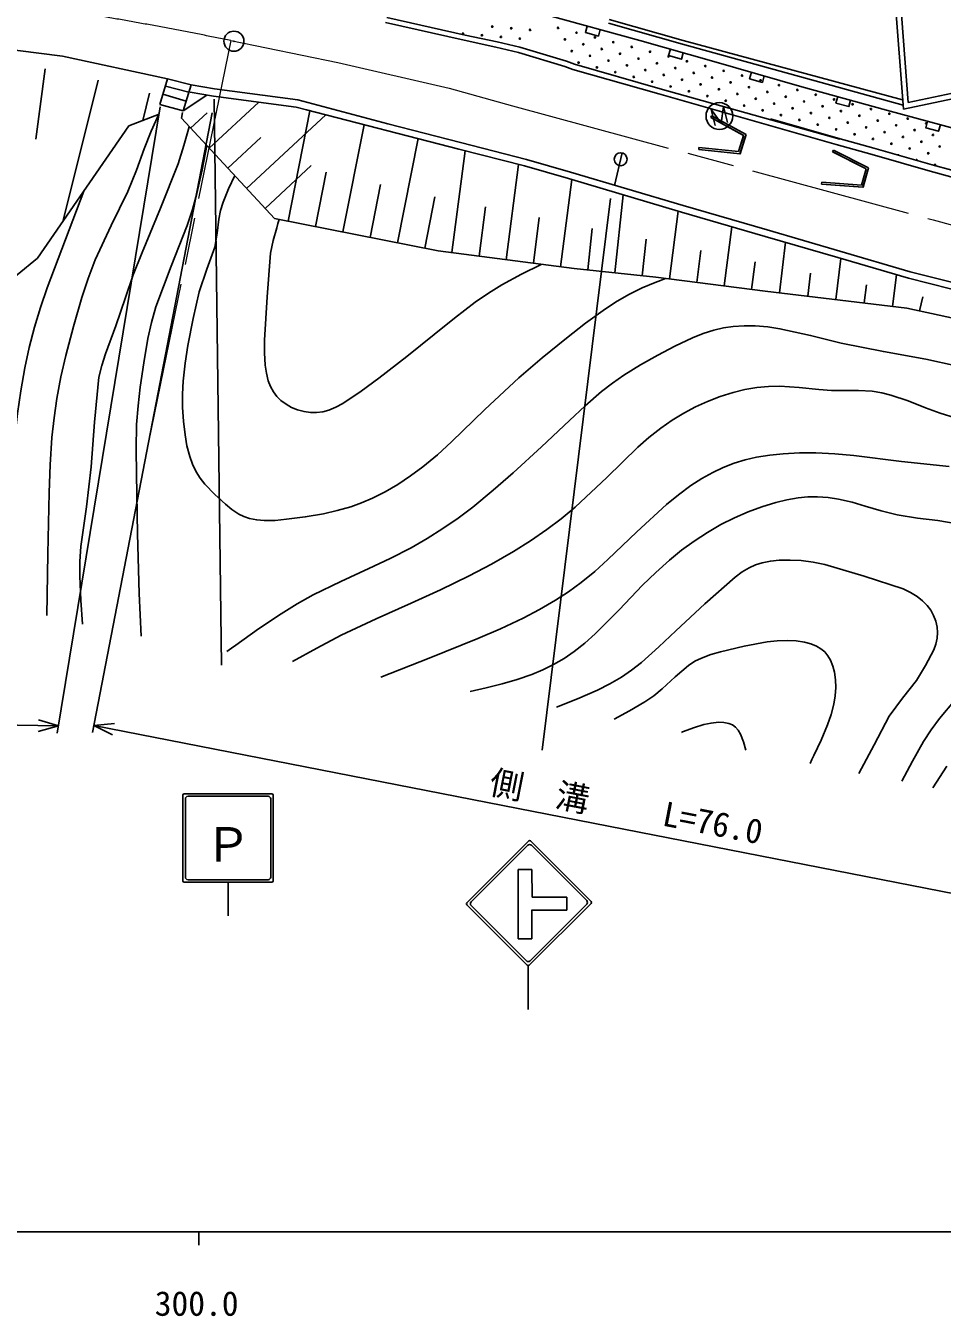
# Model space of a CAD drawing. Units: millimetres, scale not verified. Extents: x 40000 to 680000, y 20000 to 380000.
# Drawn here: x 355137 to 423296, y 198715 to 294753 of the extents above; entities that cross this region are included whole.
import ezdxf
from ezdxf.enums import TextEntityAlignment as Align

# ---------------------------------------------------------------- set-up
doc = ezdxf.new("R2010")
doc.units = ezdxf.units.MM
doc.header["$LTSCALE"] = 1000
doc.linetypes.add('CHAIN', pattern=[18.5, 12, -1.5, 3.5, -1.5])
for name, color, linetype, lineweight in [('M-BGD', 7, 'Continuous', 25), ('M-BMK', 2, 'CHAIN', 13), ('M-STR-STRC', 7, 'Continuous', 25), ('M-TTL-BAND', 7, 'Continuous', 25)]:
    doc.layers.add(name, color=color, linetype=linetype, lineweight=lineweight)
doc.styles.add('ＭＳ ゴシック', font='')
doc.styles.get('ＭＳ ゴシック').set_extended_font_data('MS Gothic')

# ---------------------------------------------------------------- blocks, each defined once
blk = doc.blocks.new('BUHIN1')
at = {"color": 7, "linetype": 'Continuous', "lineweight": 25}
for radius in [746, 22.5]:
    blk.add_circle((0, 0), radius, dxfattribs=at)
blk = doc.blocks.new('BUHIN168')
at = {"color": 7, "linetype": 'Continuous', "lineweight": 25}
blk.add_lwpolyline([(-602, -480), (-310, 705), (-133, -539), (597, 481), (306, -704)], dxfattribs=at)
blk.add_circle((0, 0), 995, dxfattribs=at)

msp = doc.modelspace()

# ---------------------------------------------------------------- linework, layer by layer
at = {"layer": 'M-BGD'}
for p, q in [((419879, 300625), (420772, 289038)), ((420408, 288552), (419480, 300594)), ((457383, 296364), (420408, 288552)), ((420772, 289038), (457301, 296756)), ((387730, 293675), (381894, 294987)), ((387730, 293675), (381894, 294987)), ((381980, 295378), (387816, 294065)), ((381980, 295378), (387816, 294065)), ((400799, 293659), (393951, 295548)), ((398466, 294942), (403981, 293396)), ((404039, 293671), (398527, 295215)), ((387816, 294065), (390184, 293552)), ((387816, 294065), (390184, 293552)), ((351741, 293270), (357869, 292482)), ((390096, 293162), (387730, 293675)), ((390096, 293162), (387730, 293675)), ((391788, 292767), (390096, 293162)), ((391788, 292767), (390096, 293162)), ((390184, 293552), (391891, 293153)), ((390184, 293552), (391891, 293153)), ((391891, 293153), (395365, 292113)), ((391891, 293153), (395365, 292113)), ((406319, 292094), (400799, 293659)), ((403981, 293396), (420385, 288850)), ((420354, 289247), (404039, 293671)), ((357869, 292482), (365676, 290811)), ((395238, 291734), (391788, 292767)), ((395238, 291734), (391788, 292767)), ((395365, 292113), (395960, 291890)), ((395365, 292113), (395960, 291890)), ((412847, 290223), (406319, 292094)), ((356566, 291558), (355883, 286326)), ((395835, 291510), (395238, 291734)), ((395835, 291510), (395238, 291734)), ((402212, 289682), (395835, 291510)), ((402212, 289682), (395835, 291510)), ((395960, 291890), (402321, 290067)), ((395960, 291890), (402321, 290067)), ((360520, 290701), (357890, 280174)), ((365676, 290811), (365114, 288899)), ((365517, 290270), (367271, 289811)), ((365676, 290811), (367447, 290361)), ((366828, 288421), (367447, 290361)), ((367447, 290361), (369178, 290052)), ((369178, 290052), (375362, 289236)), ((402321, 290067), (415674, 286323)), ((402321, 290067), (415674, 286323)), ((419164, 288482), (412847, 290223)), ((364338, 289747), (363829, 287707)), ((365336, 289655), (367058, 289142)), ((368597, 289597), (366828, 288421)), ((369094, 289508), (367350, 289819)), ((375255, 288696), (369094, 289508)), ((375362, 289236), (382073, 287452)), ((406564, 288462), (402212, 289682)), ((406564, 288462), (402212, 289682)), ((365134, 288714), (357478, 242111)), ((360088, 242157), (369001, 288280)), ((365051, 288184), (362805, 287308)), ((365114, 288899), (366828, 288421)), ((366704, 287875), (366801, 288295)), ((367397, 287129), (368623, 288269)), ((368782, 285638), (372470, 289063)), ((371553, 282655), (377443, 288127)), ((374647, 280217), (376273, 288427)), ((376011, 288495), (375255, 288696)), ((387350, 285579), (376011, 288495)), ((410386, 287346), (406564, 288462)), ((410386, 287346), (406564, 288462)), ((426205, 286548), (419164, 288482)), ((362805, 287308), (356013, 277449)), ((373631, 280418), (366704, 287875)), ((378709, 279412), (380291, 287394)), ((382073, 287452), (387474, 286063)), ((406078, 287926), (406150, 288058)), ((408529, 286583), (406078, 287926)), ((406150, 288058), (408710, 286655)), ((415407, 285910), (410386, 287346)), ((415407, 285910), (410386, 287346)), ((415674, 286323), (410525, 287826)), ((410525, 287826), (415542, 286391)), ((415674, 286323), (410525, 287826)), ((410525, 287826), (415542, 286391)), ((370167, 284147), (372628, 286432)), ((382772, 278607), (384309, 286361)), ((408149, 285390), (408529, 286583)), ((408710, 286655), (408255, 285228)), ((415542, 286391), (418213, 285648)), ((415542, 286391), (418213, 285648)), ((386829, 277871), (387819, 285459)), ((392236, 284330), (387350, 285579)), ((387474, 286063), (392367, 284812)), ((399493, 285291), (398927, 282863)), ((405202, 285705), (405186, 285556)), ((408255, 285228), (405186, 285556)), ((405202, 285705), (408149, 285390)), ((418078, 285167), (415407, 285910)), ((418078, 285167), (415407, 285910)), ((418213, 285648), (422545, 284415)), ((418213, 285648), (422545, 284415)), ((372938, 281164), (376362, 284344)), ((390869, 277345), (391794, 284443)), ((395511, 283384), (392236, 284330)), ((392367, 284812), (395652, 283864)), ((422410, 283934), (418078, 285167)), ((422410, 283934), (418078, 285167)), ((422545, 284415), (426603, 283295)), ((422545, 284415), (426603, 283295)), ((376678, 279814), (377480, 283862)), ((403899, 280893), (395511, 283384)), ((395652, 283864), (404041, 281373)), ((426473, 282812), (422410, 283934)), ((426473, 282812), (422410, 283934)), ((380741, 279009), (381520, 282943)), ((394908, 276818), (395755, 283312)), ((384804, 278204), (385561, 282024)), ((398955, 276363), (399574, 282178)), ((388849, 277608), (389328, 281279)), ((392888, 277081), (393332, 280483)), ((403010, 275911), (403652, 280967)), ((410129, 279076), (403899, 280893)), ((404041, 281373), (410269, 279556)), ((385819, 278003), (373631, 280418)), ((396930, 276579), (397260, 279673)), ((407082, 275394), (407641, 279802)), ((410269, 279556), (415674, 277990)), ((400980, 276148), (401270, 278868)), ((415534, 277510), (410129, 279076)), ((411188, 274880), (411638, 278639)), ((395918, 276686), (385819, 278003)), ((405046, 275652), (405346, 278018)), ((415674, 277990), (420924, 276447)), ((356013, 277449), (342923, 266875)), ((401993, 276040), (395918, 276686)), ((409117, 275135), (409377, 277177)), ((415398, 274376), (415765, 277442)), ((420792, 275965), (415534, 277510)), ((410135, 275006), (401993, 276040)), ((413293, 274628), (413497, 276335)), ((419608, 273872), (419890, 276230)), ((425821, 274697), (420792, 275965)), ((420924, 276447), (425946, 275181)), ((420661, 273746), (410135, 275006)), ((417503, 274124), (417665, 275480)), ((432141, 271258), (420661, 273746)), ((421617, 273539), (421845, 274590)), ((357565, 242641), (329007, 243180)), ((431899, 228648), (360190, 242683))]:
    msp.add_line(p, q, dxfattribs=at)
for points in [[(396893, 294736), (396760, 294254), (397724, 293988), (397857, 294470)], [(403078, 293013), (402942, 292532), (403904, 292259), (404040, 292740)], [(409102, 291297), (408965, 290816), (409926, 290540), (410064, 291021)], [(415523, 289485), (415391, 289003), (416355, 288738), (416487, 289220)], [(365041, 288176), (364461, 286906), (363933, 285604), (363362, 284005), (362736, 282430), (361493, 279902), (360301, 277339), (359776, 275948), (359304, 274524), (358678, 272380), (358109, 270219), (357748, 268627), (357445, 267016), (357234, 265573), (357083, 264115), (356951, 262072), (356878, 260013), (356777, 255444), (356691, 250871)], [(359358, 250225), (359220, 252009), (359142, 253799), (359150, 254896), (359219, 255989), (359640, 258943), (360003, 261917), (360255, 265261), (360567, 268597), (360790, 269474), (361072, 270339), (361838, 272433), (362544, 274535), (363133, 276219), (363779, 277884), (365152, 281177), (366469, 284491), (366893, 285853), (367277, 287238)], [(422202, 287647), (422070, 287165), (423034, 286900), (423166, 287382)], [(368600, 285834), (368260, 284046), (367863, 282273), (367526, 281074), (367131, 279892), (365938, 276872), (364804, 273837), (364484, 272673), (364218, 271483), (363902, 269677), (363645, 267860), (363483, 266470), (363381, 265077), (363351, 263232), (363380, 261375), (363440, 256936), (363559, 252501), (363636, 250924), (363722, 249337)], [(370674, 283600), (370215, 282619), (369815, 281624), (369623, 280996), (369491, 280353), (369373, 279311), (369195, 278282), (368591, 276629), (368040, 274949), (367590, 272970), (367198, 270969), (366989, 269648), (366839, 268307), (366784, 267330), (366790, 266355), (366853, 265329), (366977, 264299), (367123, 263492), (367329, 262691), (367533, 262117), (367796, 261560), (368097, 261086), (368449, 260645), (369193, 259878), (369992, 259142), (370469, 258751), (370979, 258411), (371362, 258222), (371778, 258084), (372308, 257979), (372856, 257934), (373686, 257947), (374536, 258022), (375919, 258199), (377275, 258433), (378304, 258667), (379309, 258958), (380116, 259245), (380922, 259597), (381869, 260081), (382795, 260622), (383748, 261252), (384666, 261930), (385753, 262830), (386807, 263781), (389286, 266185), (391808, 268546), (393552, 270038), (395346, 271494), (396777, 272616), (398252, 273696), (399132, 274269), (400040, 274790), (400982, 275245), (401951, 275647), (402333, 275796), (402726, 275946)], [(353377, 251437), (353752, 256408), (354091, 261395), (354273, 263647), (354516, 265903), (354756, 267597), (355058, 269293), (355388, 270820), (355777, 272331), (356220, 273795), (356719, 275240), (358097, 278837), (359450, 282438)], [(393477, 277000), (392000, 276271), (390544, 275485), (389540, 274864), (388558, 274186), (387010, 273005), (385510, 271785), (383485, 270141), (381391, 268520), (380075, 267556), (378712, 266634), (378203, 266362), (377666, 266144), (377226, 266027), (376760, 265966), (376303, 265971), (375832, 266038), (375356, 266168), (374899, 266356), (374489, 266587), (374110, 266870), (373809, 267168), (373557, 267501), (373338, 267900), (373173, 268329), (373029, 268900), (372941, 269493), (372884, 270426), (372887, 271347), (373082, 274571), (373342, 277835), (373540, 278782), (373799, 279725), (373891, 280031), (373987, 280347)], [(424328, 269456), (422072, 269948), (418929, 270513), (415782, 271140), (413514, 271705), (411231, 272211), (410317, 272342), (409393, 272413), (408567, 272420), (407746, 272368), (407024, 272264), (406307, 272100), (405510, 271847), (404720, 271531), (403419, 270910), (402142, 270233), (400863, 269516), (399625, 268753), (398775, 268166), (397958, 267529), (396742, 266478), (395565, 265381), (393492, 263413), (391381, 261492), (389901, 260191), (388381, 258935), (387290, 258107), (386164, 257329), (384997, 256597), (383789, 255910), (382233, 255107), (380639, 254352), (378563, 253401), (376510, 252395), (375308, 251727), (374128, 251001), (372435, 249864), (370763, 248669), (370430, 248426), (370090, 248178)], [(424254, 265585), (423152, 265925), (422054, 266327), (420775, 266830), (419488, 267273), (418797, 267449), (418097, 267565), (417077, 267615), (416033, 267605), (415068, 267616), (414111, 267688), (412670, 267845), (411227, 267943), (410368, 267914), (409511, 267826), (408620, 267673), (407739, 267460), (406779, 267159), (405840, 266801), (404943, 266393), (404074, 265930), (403200, 265395), (402359, 264810), (401485, 264120), (400650, 263383), (398349, 261133), (396007, 258927), (394964, 258067), (393884, 257254), (392670, 256419), (391414, 255630), (389780, 254695), (388121, 253814), (385981, 252778), (383805, 251791), (381196, 250620), (378604, 249390), (376770, 248437), (374960, 247437)], [(381548, 246284), (385144, 247678), (388749, 249141), (390452, 249881), (392127, 250676), (393345, 251314), (394527, 252002), (395501, 252635), (396439, 253315), (397450, 254141), (398433, 255021), (400575, 257082), (402784, 259124), (403680, 259856), (404608, 260537), (405408, 261055), (406234, 261517), (407013, 261885), (407815, 262197), (408639, 262449), (409493, 262647), (410473, 262807), (411469, 262908), (412679, 262963), (413893, 262959), (415314, 262890), (416718, 262763), (420261, 262329), (423825, 261953)], [(425425, 257506), (422977, 257932), (421458, 258119), (419943, 258367), (418755, 258659), (417578, 259011), (416595, 259295), (415595, 259521), (414812, 259642), (414025, 259702), (413307, 259696), (412592, 259630), (411752, 259485), (410920, 259280), (409877, 258953), (408862, 258572), (407838, 258128), (406842, 257629), (405829, 257041), (404841, 256397), (403913, 255720), (403015, 254990), (401988, 254073), (401002, 253111), (399270, 251282), (397488, 249488), (396721, 248811), (395916, 248181), (395172, 247672), (394398, 247215), (393602, 246820), (392770, 246475), (391680, 246100), (390573, 245783), (389380, 245487), (388183, 245213)], [(394619, 244045), (396160, 244654), (397669, 245316), (398567, 245771), (399433, 246277), (400195, 246799), (400923, 247370), (402217, 248524), (403478, 249730), (405647, 251733), (407898, 253728), (408407, 254103), (408943, 254424), (409411, 254635), (409902, 254789), (410521, 254911), (411165, 254976), (411984, 254992), (412805, 254947), (413688, 254839), (414569, 254669), (417487, 253790), (420405, 252848), (420934, 252588), (421445, 252269), (421833, 251956), (422182, 251598), (422440, 251251), (422656, 250858), (422813, 250447), (422915, 250008), (422952, 249594), (422929, 249175), (422831, 248738), (422674, 248317), (422052, 247145), (421387, 246018), (420346, 244711), (419355, 243369), (418228, 241239), (417101, 239101)], [(398889, 243154), (400050, 243770), (401178, 244437), (401845, 244897), (402477, 245407), (403444, 246310), (404436, 247154), (404904, 247454), (405401, 247701), (406093, 247961), (406818, 248168), (408560, 248570), (410269, 248904), (411020, 248988), (411793, 249013), (412431, 248978), (413066, 248882), (413527, 248760), (413955, 248585), (414275, 248394), (414556, 248157), (414791, 247871), (414987, 247536), (415162, 247100), (415283, 246636), (415363, 246077), (415382, 245514), (415339, 244890), (415234, 244267), (415032, 243493), (414769, 242726), (414294, 241583), (413758, 240453), (413612, 240156), (413465, 239860)], [(420301, 238543), (421078, 240027), (421910, 241484), (422472, 242352), (423088, 243193), (425431, 245967)], [(356074, 243100), (357565, 242641), (356057, 242242)], [(361579, 241972), (360190, 242683), (361744, 242815)], [(408689, 240849), (408512, 241470), (408287, 242045), (408118, 242328), (407912, 242561), (407690, 242717), (407432, 242824), (407065, 242898), (406669, 242914), (406111, 242863), (405562, 242753), (404792, 242515), (404065, 242229), (403993, 242199), (403913, 242166)], [(423637, 239639), (422606, 238049)]]:
    msp.add_lwpolyline(points, dxfattribs=at)
for centre, radius in [((387656, 294170), 49.8), ((389065, 294049), 49.8), ((389830, 294692), 49.8), ((390474, 293927), 49.8), ((391239, 294570), 49.8), ((392648, 294449), 49.8), ((394727, 294599), 49.8), ((396096, 294244), 49.8), ((397465, 293889), 49.8), ((391883, 293805), 49.8), ((395234, 293737), 49.8), ((395741, 292875), 49.8), ((396603, 293382), 49.8), ((397972, 293027), 49.8), ((398834, 293534), 49.8), ((400203, 293179), 49.8), ((396248, 292013), 49.8), ((397110, 292520), 49.8), ((398478, 292165), 49.8), ((399341, 292672), 49.8), ((400709, 292317), 49.8), ((401571, 292824), 49.8), ((402078, 291962), 49.8), ((402940, 292468), 49.8), ((404309, 292113), 49.8), ((397616, 291658), 49.8), ((398985, 291303), 49.8), ((399847, 291810), 49.8), ((400354, 290948), 49.8), ((401216, 291455), 49.8), ((402585, 291100), 49.8), ((403447, 291606), 49.8), ((404816, 291251), 49.8), ((405678, 291758), 49.8), ((407047, 291403), 49.8), ((408416, 291048), 49.8), ((401723, 290593), 49.8), ((403092, 290237), 49.8), ((403954, 290744), 49.8), ((405323, 290389), 49.8), ((406185, 290896), 49.8), ((406692, 290034), 49.8), ((407554, 290541), 49.8), ((408923, 290186), 49.8), ((409785, 290693), 49.8), ((411154, 290337), 49.8), ((404461, 289882), 49.8), ((405830, 289527), 49.8), ((407199, 289172), 49.8), ((408061, 289679), 49.8), ((409430, 289324), 49.8), ((410292, 289830), 49.8), ((411660, 289475), 49.8), ((412523, 289982), 49.8), ((413029, 289120), 49.8), ((413891, 289627), 49.8), ((415260, 289272), 49.8), ((408568, 288817), 49.8), ((409936, 288462), 49.8), ((410798, 288968), 49.8), ((411305, 288106), 49.8), ((412167, 288613), 49.8), ((413536, 288258), 49.8), ((414398, 288765), 49.8), ((415767, 288410), 49.8), ((416629, 288917), 49.8), ((417998, 288561), 49.8), ((419367, 288206), 49.8), ((412674, 287751), 49.8), ((414043, 287396), 49.8), ((414905, 287903), 49.8), ((416274, 287548), 49.8), ((417136, 288055), 49.8), ((417643, 287193), 49.8), ((418505, 287699), 49.8), ((419874, 287344), 49.8), ((420736, 287851), 49.8), ((422105, 287496), 49.8), ((415412, 287041), 49.8), ((416781, 286686), 49.8), ((418150, 286331), 49.8), ((419012, 286837), 49.8), ((420381, 286482), 49.8), ((421243, 286989), 49.8), ((422612, 286634), 49.8), ((399384, 284823), 481), ((419519, 285975), 49.8), ((420888, 285620), 49.8), ((421750, 286127), 49.8), ((422256, 285265), 49.8), ((423118, 285772), 49.8)]:
    msp.add_circle(centre, radius, dxfattribs=at)
for centre, start, end in [((396958, 294751), 204.644, 304.50294), ((420025, 285113), 5.10896, 143.11385), ((421394, 284758), 326.17605, 182.04675), ((422763, 284403), 274.54187, 234.59625)]:
    msp.add_arc(centre, 49.8, start, end, dxfattribs=at)
at = {"layer": 'M-BMK'}
for p, q in [((370388, 293652), (364228, 263558)), ((370388, 293652), (378334, 292026)), ((378334, 292026), (386616, 290117)), ((386616, 290117), (391343, 288801)), ((391343, 288801), (422616, 280314)), ((422616, 280314), (442642, 274718))]:
    msp.add_line(p, q, dxfattribs=at)
msp.add_arc((310234, -255), 300000, 78.43307, 91.39438, dxfattribs=at)
at = {"layer": 'M-STR-STRC'}
for p, q in [((369151, 289305), (369699, 247174)), ((406082, 287925), (406154, 288056)), ((408533, 286582), (406082, 287925)), ((406154, 288056), (408714, 286654)), ((408153, 285389), (408533, 286582)), ((408714, 286654), (408259, 285226)), ((405206, 285704), (405190, 285555)), ((408259, 285226), (405190, 285555)), ((405206, 285704), (408153, 285389)), ((415149, 285372), (415217, 285505)), ((417639, 284102), (415149, 285372)), ((415153, 285370), (415221, 285504)), ((417643, 284100), (415153, 285370)), ((415217, 285505), (417817, 284179)), ((415221, 285504), (417822, 284178)), ((417294, 282898), (417639, 284102)), ((417298, 282896), (417643, 284100)), ((417817, 284179), (417404, 282739)), ((417822, 284178), (417409, 282737)), ((414339, 283126), (414328, 282976)), ((417404, 282739), (414328, 282976)), ((414343, 283125), (414332, 282975)), ((417409, 282737), (414332, 282975)), ((414339, 283126), (417294, 282898)), ((414343, 283125), (417298, 282896)), ((398627, 281895), (393543, 240853)), ((366822, 231121), (366822, 237488)), ((366922, 237588), (373430, 237588)), ((367202, 237408), (373150, 237408)), ((373530, 237488), (373530, 231121)), ((367002, 237208), (367002, 231401)), ((373350, 237208), (373350, 231401)), ((387937, 229483), (392539, 234085)), ((388263, 229554), (392468, 233760)), ((392681, 234085), (397183, 229583)), ((392751, 233760), (396857, 229654)), ((391770, 226804), (391770, 231956)), ((392768, 231956), (391770, 231956)), ((392791, 229891), (392768, 231956)), ((373430, 231021), (366922, 231021)), ((373150, 231201), (367202, 231201)), ((370176, 231021), (370176, 228519)), ((395378, 229891), (392791, 229891)), ((395378, 228937), (395378, 229891)), ((392439, 224840), (387937, 229342)), ((388263, 229271), (392369, 225165)), ((397183, 229442), (392581, 224840)), ((396857, 229371), (392652, 225165)), ((395378, 228937), (392746, 228937)), ((392768, 228937), (392768, 226804)), ((392768, 226804), (391770, 226804)), ((392509, 224811), (392509, 221536))]:
    msp.add_line(p, q, dxfattribs=at)
for centre, radius, start, end in [((366922, 237488), 100, 90, 180), ((367202, 237208), 200, 90, 180), ((373150, 237208), 200, 0, 90), ((373430, 237488), 100, 0, 90), ((392610, 233618), 200, 45, 135), ((392610, 234014), 100, 45, 135), ((366922, 231121), 100, 180, 270), ((367202, 231401), 200, 180, 270), ((373150, 231401), 200, 270, 0), ((373430, 231121), 100, 270, 0), ((388404, 229413), 200, 135, 225), ((396716, 229512), 200, 315, 45), ((397112, 229512), 100, 315, 45), ((388008, 229413), 100, 135, 225), ((392510, 225306), 200, 225, 315), ((392510, 224911), 100, 225, 315)]:
    msp.add_arc(centre, radius, start, end, dxfattribs=at)
at = {"layer": 'M-TTL-BAND'}
for p, q in [((40000, 205000), (579000, 205000)), ((368000, 205000), (368000, 204000))]:
    msp.add_line(p, q, dxfattribs=at)

# ---------------------------------------------------------------- block references
at = {"layer": 'M-BGD', "rotation": 27.68572}
for name, p in [('BUHIN1', (370616, 293605)), ('BUHIN168', (406725, 288039))]:
    msp.add_blockref(name, p, dxfattribs=at)

# ---------------------------------------------------------------- texts
at = {"layer": 'M-BGD', "style": 'ＭＳ ゴシック'}
for s, rotation, p in [('側\u3000溝', 348.9, (389408, 237086)), ('L=76.0', 349.1, (402291, 234705))]:
    msp.add_text(s, height=1833, rotation=rotation, dxfattribs=at).set_placement(p, align=Align.BOTTOM_LEFT)
at = {"layer": 'M-STR-STRC', "style": 'ＭＳ ゴシック'}
msp.add_text('Ｐ', height=2566, dxfattribs=at).set_placement((368410, 231780), align=Align.BOTTOM_LEFT)
at = {"layer": 'M-TTL-BAND', "style": 'ＭＳ ゴシック'}
msp.add_text('300.0', height=1833, dxfattribs=at).set_placement((367844, 198195), align=Align.BOTTOM_CENTER)

doc.saveas('drawing.dxf')
